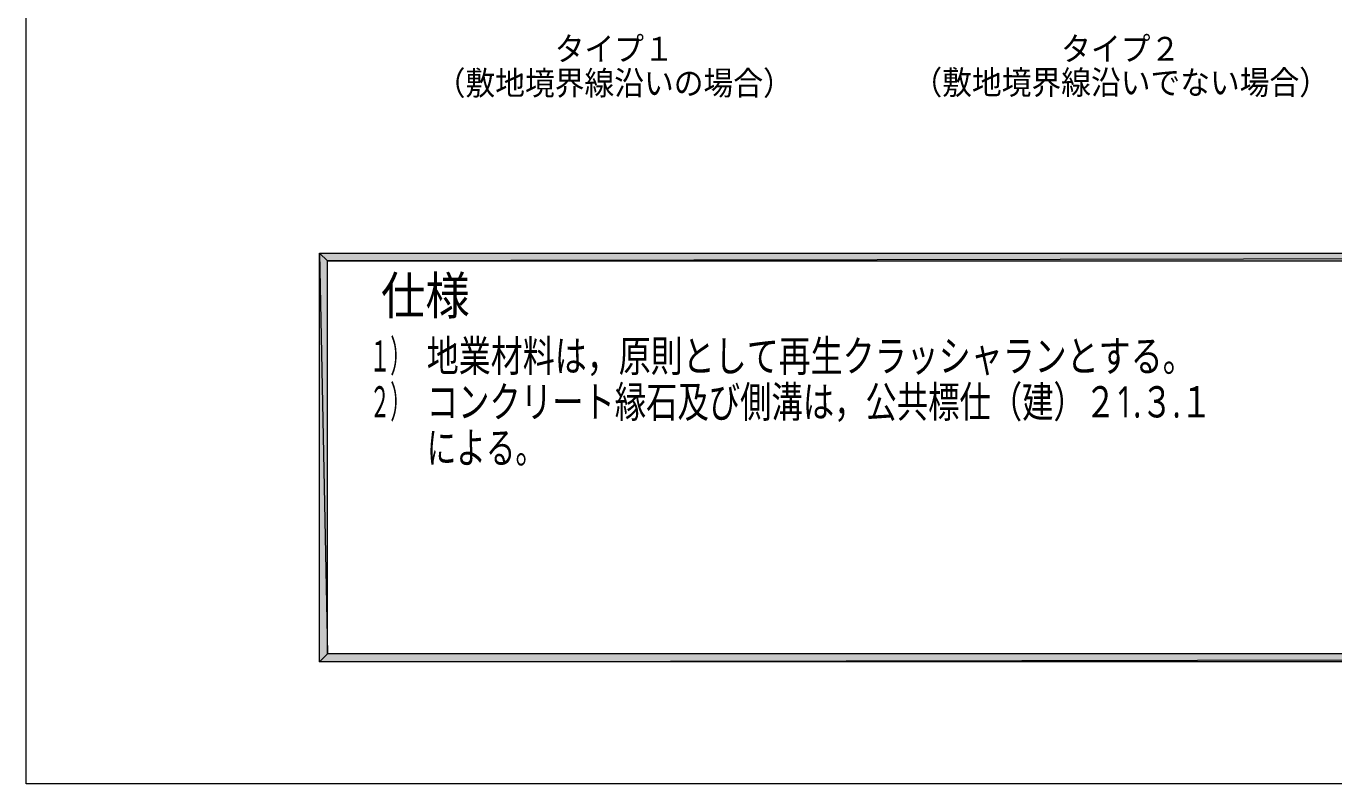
# Model space of a CAD drawing. Header units: millimetres. Extents: x 0 to 420, y 0 to 297.
# Drawn here: x 0.2 to 114.4, y 0 to 66.1 of the extents above; entities that cross this region are included whole.
import ezdxf
from ezdxf.enums import TextEntityAlignment as Align

# ---------------------------------------------------------------- set-up
doc = ezdxf.new("R2010")
doc.units = ezdxf.units.MM
doc.styles.add('kst32b', font='NotoSansJP-Variable.ttf')

msp = doc.modelspace()

# ---------------------------------------------------------------- hatches: boundary and pattern name
h = msp.add_hatch(color=7)
h.paths.add_polyline_path([(393.83, 11.35), (394.53, 10.65), (393.83, 45.64), (393.83, 11.35)])
h.paths.add_polyline_path([(394.53, 10.65), (393.83, 45.64), (394.53, 46.33), (394.53, 10.65)])
h.paths.add_polyline_path([(393.83, 45.64), (394.53, 46.33), (26.52, 45.64), (393.83, 45.64)])
h.paths.add_polyline_path([(394.53, 46.33), (26.52, 45.64), (25.82, 46.33), (394.53, 46.33)])
h.paths.add_polyline_path([(26.52, 45.64), (25.82, 46.33), (26.52, 11.35), (26.52, 45.64)])
h.paths.add_polyline_path([(25.82, 46.33), (26.52, 11.35), (25.82, 10.65), (25.82, 46.33)])
h.paths.add_polyline_path([(26.52, 11.35), (25.82, 10.65), (393.83, 11.35), (26.52, 11.35)])
h.paths.add_polyline_path([(25.82, 10.65), (393.83, 11.35), (394.53, 10.65), (25.82, 10.65)])

# ---------------------------------------------------------------- linework, layer by layer
at = {"lineweight": 13}
msp.add_lwpolyline([(0.19, 0), (0.19, 296.97), (420.16, 296.97), (420.16, 0)], close=True, dxfattribs=at)
at = {"lineweight": 0}
for points in [[(394.53, 46.33), (26.52, 45.64), (25.82, 46.33)], [(26.52, 45.64), (25.82, 46.33), (26.52, 11.35)], [(25.82, 46.33), (26.52, 11.35), (25.82, 10.65)], [(393.83, 45.64), (394.53, 46.33), (26.52, 45.64)], [(26.52, 11.35), (25.82, 10.65), (393.83, 11.35)], [(25.82, 10.65), (393.83, 11.35), (394.53, 10.65)]]:
    msp.add_lwpolyline(points, close=True, dxfattribs=at)

# ---------------------------------------------------------------- texts
at = {"style": 'kst32b'}
for s, height, p, p2 in [('タイプ１', 2.079, (46.36, 63.12), (56.75, 63.12)), ('タイプ２', 2.079, (90.59, 63.12), (100.99, 63.12)), ('（敷地境界線沿いの場合）', 2.0791, (35.96, 60.13), (67.15, 60.13)), ('（敷地境界線沿いでない場合）', 2.0791, (77.6, 60.18), (113.98, 60.18)), ('仕様', 3.273, (31.18, 40.98), (38.94, 40.98)), ('１）', 2.728, (30.18, 35.98), (33.81, 35.98)), ('地業材料は，原則として再生クラッシャランとする。', 2.7278, (35.18, 35.98), (102.25, 35.98)), ('２）', 2.728, (30.18, 31.98), (33.81, 31.98)), ('コンクリート縁石及び側溝は，公共標仕（建）２1.３.１', 2.7278, (35.18, 31.98), (103.76, 31.98)), ('による。', 2.728, (35.18, 27.98), (45.5, 27.98))]:
    msp.add_text(s, height=height, dxfattribs=at).set_placement(p, p2, align=Align.FIT)

doc.saveas('drawing.dxf')
